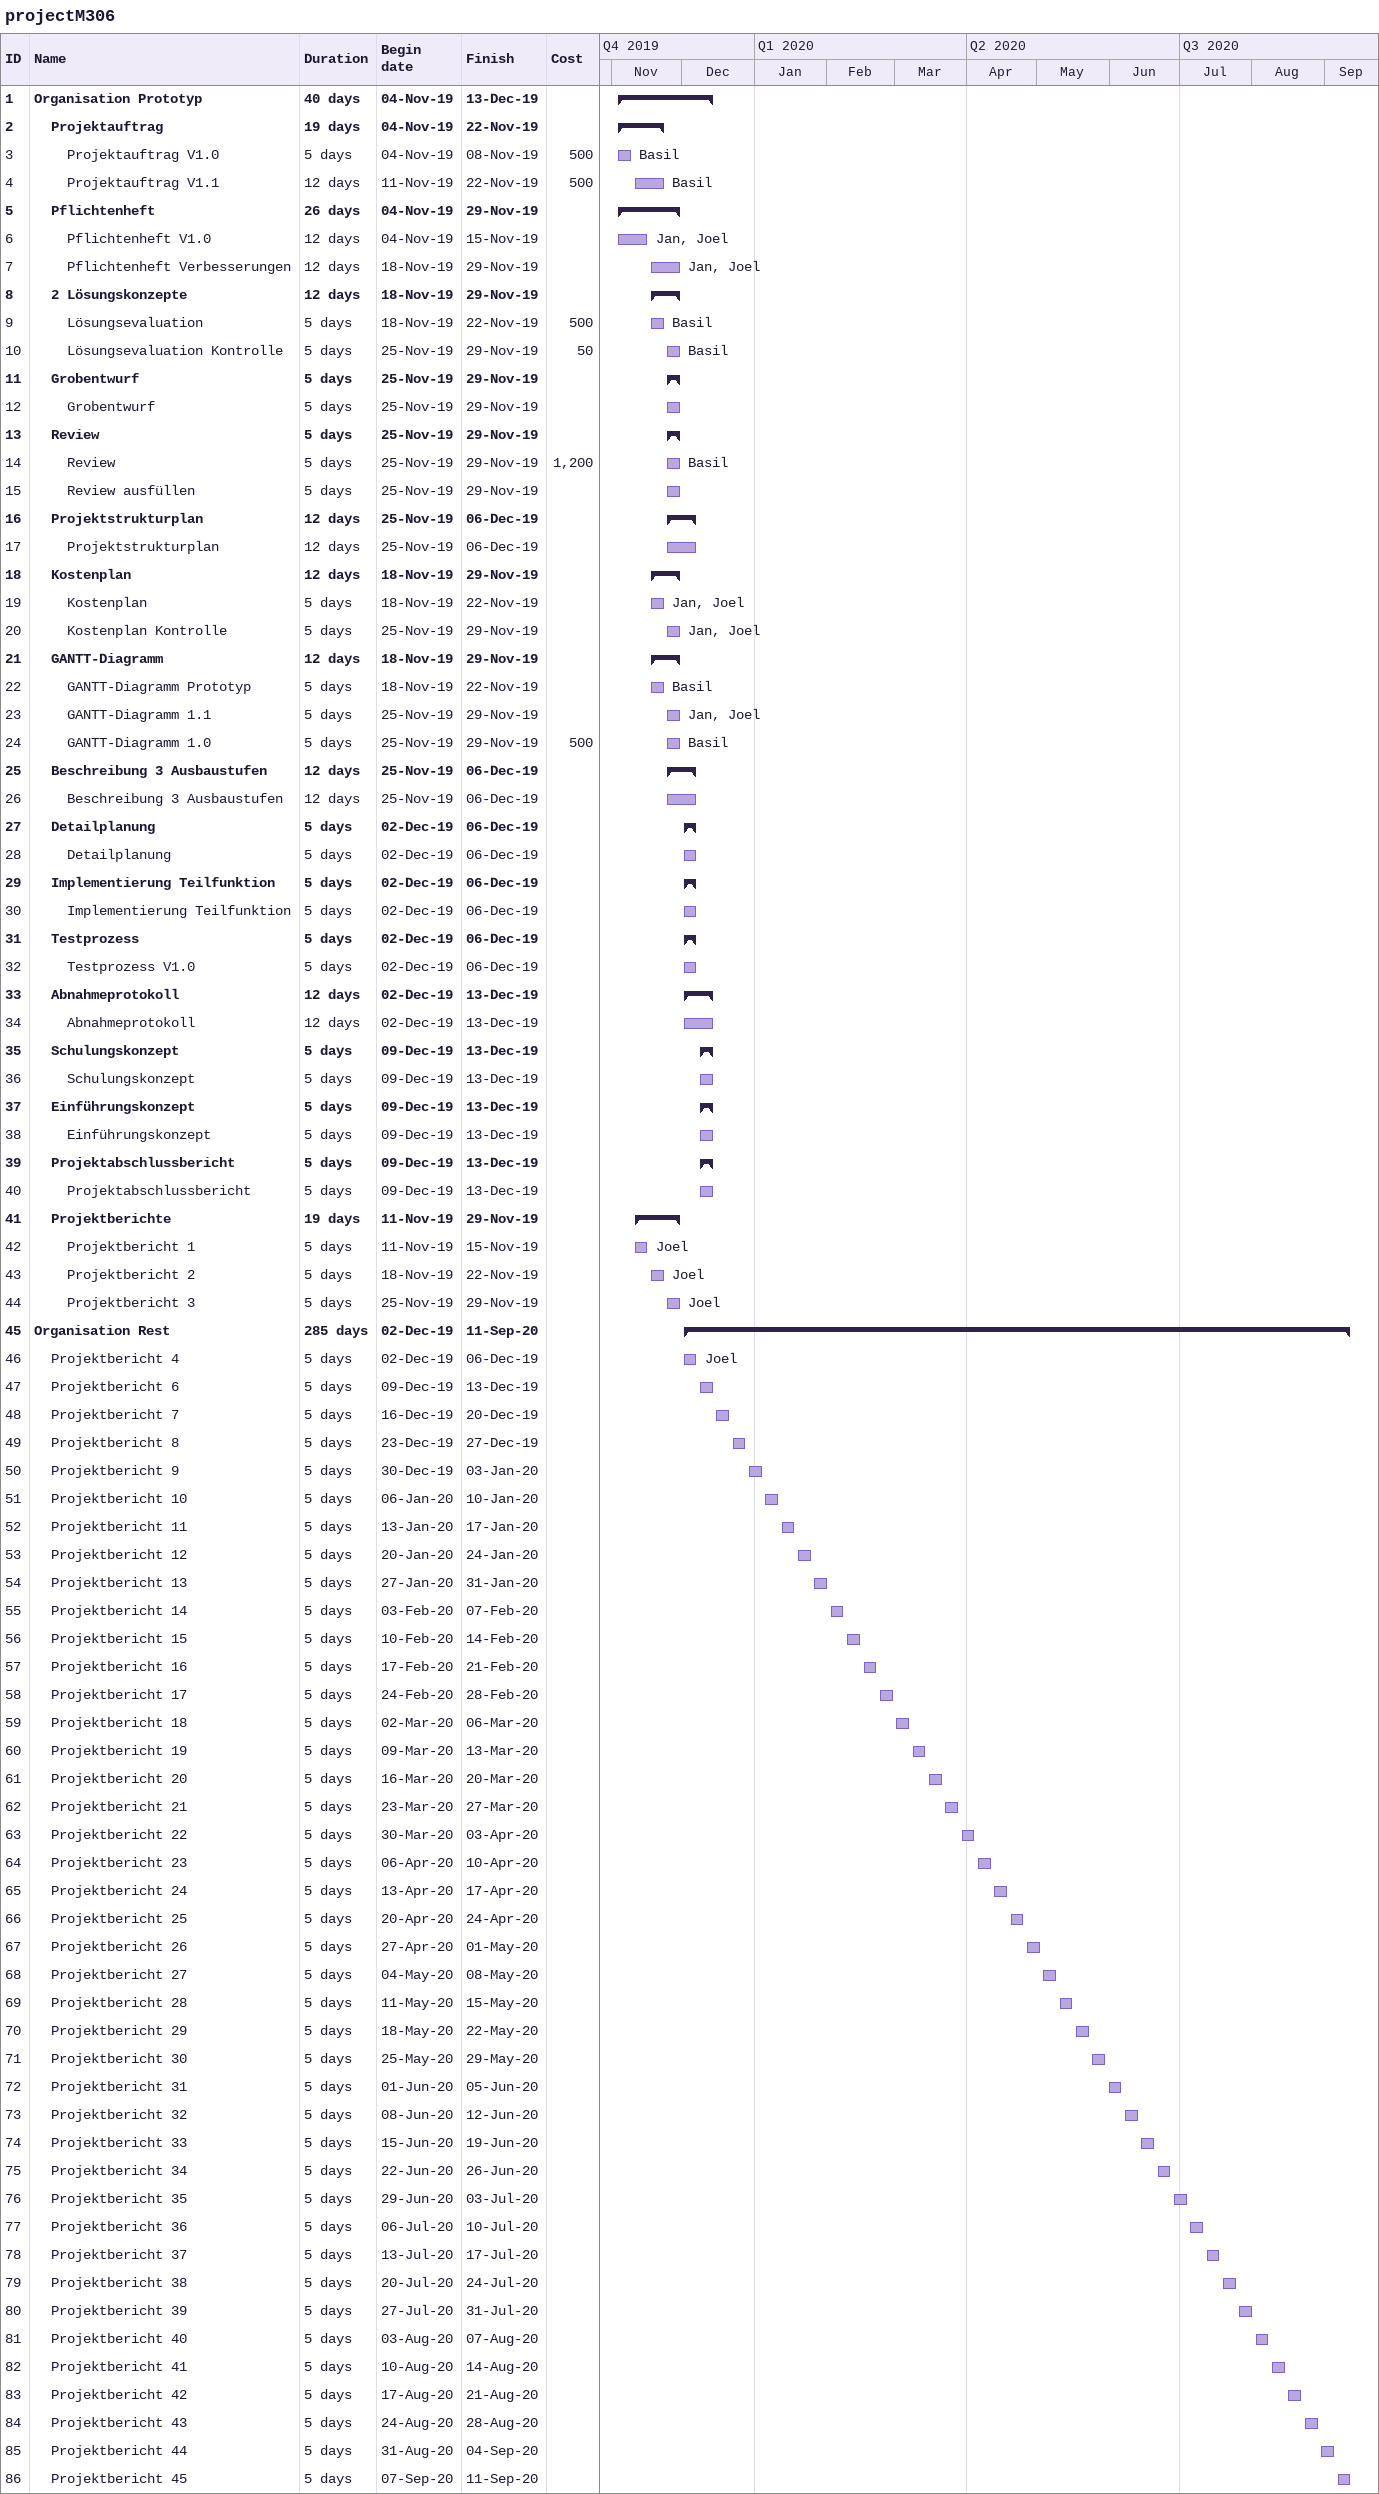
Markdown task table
projectM306

| ID | Level | Task | Duration | Start | Finish | Resources | Cost |
|---|---|---|---|---|---|---|---|
| 1 | 1 | **Organisation Prototyp** | 40d | 2019-11-04 | 2019-12-13 |  |  |
| 2 | 2 | **Projektauftrag** | 19d | 2019-11-04 | 2019-11-22 |  |  |
| 3 | 3 | Projektauftrag V1.0 | 5d | 2019-11-04 | 2019-11-08 | Basil | 500 |
| 4 | 3 | Projektauftrag V1.1 | 12d | 2019-11-11 | 2019-11-22 | Basil | 500 |
| 5 | 2 | **Pflichtenheft** | 26d | 2019-11-04 | 2019-11-29 |  |  |
| 6 | 3 | Pflichtenheft V1.0 | 12d | 2019-11-04 | 2019-11-15 | Jan, Joel |  |
| 7 | 3 | Pflichtenheft Verbesserungen | 12d | 2019-11-18 | 2019-11-29 | Jan, Joel |  |
| 8 | 2 | **2 Lösungskonzepte** | 12d | 2019-11-18 | 2019-11-29 |  |  |
| 9 | 3 | Lösungsevaluation | 5d | 2019-11-18 | 2019-11-22 | Basil | 500 |
| 10 | 3 | Lösungsevaluation Kontrolle | 5d | 2019-11-25 | 2019-11-29 | Basil | 50 |
| 11 | 2 | **Grobentwurf** | 5d | 2019-11-25 | 2019-11-29 |  |  |
| 12 | 3 | Grobentwurf | 5d | 2019-11-25 | 2019-11-29 |  |  |
| 13 | 2 | **Review** | 5d | 2019-11-25 | 2019-11-29 |  |  |
| 14 | 3 | Review | 5d | 2019-11-25 | 2019-11-29 | Basil | 1200 |
| 15 | 3 | Review ausfüllen | 5d | 2019-11-25 | 2019-11-29 |  |  |
| 16 | 2 | **Projektstrukturplan** | 12d | 2019-11-25 | 2019-12-06 |  |  |
| 17 | 3 | Projektstrukturplan | 12d | 2019-11-25 | 2019-12-06 |  |  |
| 18 | 2 | **Kostenplan** | 12d | 2019-11-18 | 2019-11-29 |  |  |
| 19 | 3 | Kostenplan | 5d | 2019-11-18 | 2019-11-22 | Jan, Joel |  |
| 20 | 3 | Kostenplan Kontrolle | 5d | 2019-11-25 | 2019-11-29 | Jan, Joel |  |
| 21 | 2 | **GANTT-Diagramm** | 12d | 2019-11-18 | 2019-11-29 |  |  |
| 22 | 3 | GANTT-Diagramm Prototyp | 5d | 2019-11-18 | 2019-11-22 | Basil |  |
| 23 | 3 | GANTT-Diagramm 1.1 | 5d | 2019-11-25 | 2019-11-29 | Jan, Joel |  |
| 24 | 3 | GANTT-Diagramm 1.0 | 5d | 2019-11-25 | 2019-11-29 | Basil | 500 |
| 25 | 2 | **Beschreibung 3 Ausbaustufen** | 12d | 2019-11-25 | 2019-12-06 |  |  |
| 26 | 3 | Beschreibung 3 Ausbaustufen | 12d | 2019-11-25 | 2019-12-06 |  |  |
| 27 | 2 | **Detailplanung** | 5d | 2019-12-02 | 2019-12-06 |  |  |
| 28 | 3 | Detailplanung | 5d | 2019-12-02 | 2019-12-06 |  |  |
| 29 | 2 | **Implementierung Teilfunktion** | 5d | 2019-12-02 | 2019-12-06 |  |  |
| 30 | 3 | Implementierung Teilfunktion | 5d | 2019-12-02 | 2019-12-06 |  |  |
| 31 | 2 | **Testprozess** | 5d | 2019-12-02 | 2019-12-06 |  |  |
| 32 | 3 | Testprozess V1.0 | 5d | 2019-12-02 | 2019-12-06 |  |  |
| 33 | 2 | **Abnahmeprotokoll** | 12d | 2019-12-02 | 2019-12-13 |  |  |
| 34 | 3 | Abnahmeprotokoll | 12d | 2019-12-02 | 2019-12-13 |  |  |
| 35 | 2 | **Schulungskonzept** | 5d | 2019-12-09 | 2019-12-13 |  |  |
| 36 | 3 | Schulungskonzept | 5d | 2019-12-09 | 2019-12-13 |  |  |
| 37 | 2 | **Einführungskonzept** | 5d | 2019-12-09 | 2019-12-13 |  |  |
| 38 | 3 | Einführungskonzept | 5d | 2019-12-09 | 2019-12-13 |  |  |
| 39 | 2 | **Projektabschlussbericht** | 5d | 2019-12-09 | 2019-12-13 |  |  |
| 40 | 3 | Projektabschlussbericht | 5d | 2019-12-09 | 2019-12-13 |  |  |
| 41 | 2 | **Projektberichte** | 19d | 2019-11-11 | 2019-11-29 |  |  |
| 42 | 3 | Projektbericht 1 | 5d | 2019-11-11 | 2019-11-15 | Joel |  |
| 43 | 3 | Projektbericht 2 | 5d | 2019-11-18 | 2019-11-22 | Joel |  |
| 44 | 3 | Projektbericht 3 | 5d | 2019-11-25 | 2019-11-29 | Joel |  |
| 45 | 1 | **Organisation Rest** | 285d | 2019-12-02 | 2020-09-11 |  |  |
| 46 | 2 | Projektbericht 4 | 5d | 2019-12-02 | 2019-12-06 | Joel |  |
| 47 | 2 | Projektbericht 6 | 5d | 2019-12-09 | 2019-12-13 |  |  |
| 48 | 2 | Projektbericht 7 | 5d | 2019-12-16 | 2019-12-20 |  |  |
| 49 | 2 | Projektbericht 8 | 5d | 2019-12-23 | 2019-12-27 |  |  |
| 50 | 2 | Projektbericht 9 | 5d | 2019-12-30 | 2020-01-03 |  |  |
| 51 | 2 | Projektbericht 10 | 5d | 2020-01-06 | 2020-01-10 |  |  |
| 52 | 2 | Projektbericht 11 | 5d | 2020-01-13 | 2020-01-17 |  |  |
| 53 | 2 | Projektbericht 12 | 5d | 2020-01-20 | 2020-01-24 |  |  |
| 54 | 2 | Projektbericht 13 | 5d | 2020-01-27 | 2020-01-31 |  |  |
| 55 | 2 | Projektbericht 14 | 5d | 2020-02-03 | 2020-02-07 |  |  |
| 56 | 2 | Projektbericht 15 | 5d | 2020-02-10 | 2020-02-14 |  |  |
| 57 | 2 | Projektbericht 16 | 5d | 2020-02-17 | 2020-02-21 |  |  |
| 58 | 2 | Projektbericht 17 | 5d | 2020-02-24 | 2020-02-28 |  |  |
| 59 | 2 | Projektbericht 18 | 5d | 2020-03-02 | 2020-03-06 |  |  |
| 60 | 2 | Projektbericht 19 | 5d | 2020-03-09 | 2020-03-13 |  |  |
| 61 | 2 | Projektbericht 20 | 5d | 2020-03-16 | 2020-03-20 |  |  |
| 62 | 2 | Projektbericht 21 | 5d | 2020-03-23 | 2020-03-27 |  |  |
| 63 | 2 | Projektbericht 22 | 5d | 2020-03-30 | 2020-04-03 |  |  |
| 64 | 2 | Projektbericht 23 | 5d | 2020-04-06 | 2020-04-10 |  |  |
| 65 | 2 | Projektbericht 24 | 5d | 2020-04-13 | 2020-04-17 |  |  |
| 66 | 2 | Projektbericht 25 | 5d | 2020-04-20 | 2020-04-24 |  |  |
| 67 | 2 | Projektbericht 26 | 5d | 2020-04-27 | 2020-05-01 |  |  |
| 68 | 2 | Projektbericht 27 | 5d | 2020-05-04 | 2020-05-08 |  |  |
| 69 | 2 | Projektbericht 28 | 5d | 2020-05-11 | 2020-05-15 |  |  |
| 70 | 2 | Projektbericht 29 | 5d | 2020-05-18 | 2020-05-22 |  |  |
| 71 | 2 | Projektbericht 30 | 5d | 2020-05-25 | 2020-05-29 |  |  |
| 72 | 2 | Projektbericht 31 | 5d | 2020-06-01 | 2020-06-05 |  |  |
| 73 | 2 | Projektbericht 32 | 5d | 2020-06-08 | 2020-06-12 |  |  |
| 74 | 2 | Projektbericht 33 | 5d | 2020-06-15 | 2020-06-19 |  |  |
| 75 | 2 | Projektbericht 34 | 5d | 2020-06-22 | 2020-06-26 |  |  |
| 76 | 2 | Projektbericht 35 | 5d | 2020-06-29 | 2020-07-03 |  |  |
| 77 | 2 | Projektbericht 36 | 5d | 2020-07-06 | 2020-07-10 |  |  |
| 78 | 2 | Projektbericht 37 | 5d | 2020-07-13 | 2020-07-17 |  |  |
| 79 | 2 | Projektbericht 38 | 5d | 2020-07-20 | 2020-07-24 |  |  |
| 80 | 2 | Projektbericht 39 | 5d | 2020-07-27 | 2020-07-31 |  |  |
| 81 | 2 | Projektbericht 40 | 5d | 2020-08-03 | 2020-08-07 |  |  |
| 82 | 2 | Projektbericht 41 | 5d | 2020-08-10 | 2020-08-14 |  |  |
| 83 | 2 | Projektbericht 42 | 5d | 2020-08-17 | 2020-08-21 |  |  |
| 84 | 2 | Projektbericht 43 | 5d | 2020-08-24 | 2020-08-28 |  |  |
| 85 | 2 | Projektbericht 44 | 5d | 2020-08-31 | 2020-09-04 |  |  |
| 86 | 2 | Projektbericht 45 | 5d | 2020-09-07 | 2020-09-11 |  |  |
